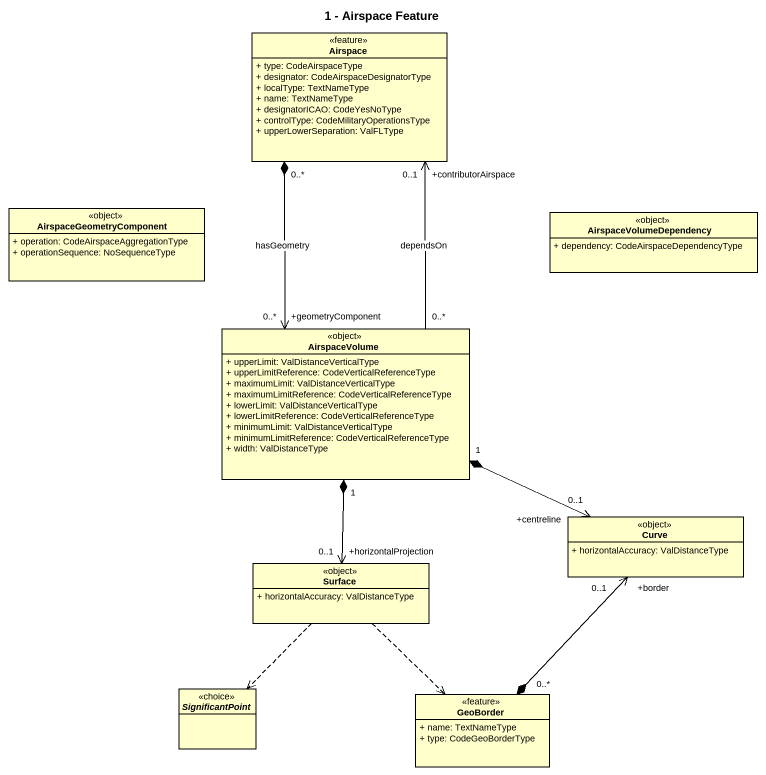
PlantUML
@startuml
title 1 - Airspace Feature
hide circle
hide empty members
skinparam classAttributeIconSize 0
class Airspace <<feature>> {
  + type: CodeAirspaceType
  + designator: CodeAirspaceDesignatorType
  + localType: TextNameType
  + name: TextNameType
  + designatorICAO: CodeYesNoType
  + controlType: CodeMilitaryOperationsType
  + upperLowerSeparation: ValFLType
}
class AirspaceGeometryComponent <<object>> {
  + operation: CodeAirspaceAggregationType
  + operationSequence: NoSequenceType
}
class AirspaceVolumeDependency <<object>> {
  + dependency: CodeAirspaceDependencyType
}
class AirspaceVolume <<object>> {
  + upperLimit: ValDistanceVerticalType
  + upperLimitReference: CodeVerticalReferenceType
  + maximumLimit: ValDistanceVerticalType
  + maximumLimitReference: CodeVerticalReferenceType
  + lowerLimit: ValDistanceVerticalType
  + lowerLimitReference: CodeVerticalReferenceType
  + minimumLimit: ValDistanceVerticalType
  + minimumLimitReference: CodeVerticalReferenceType
  + width: ValDistanceType
}
class Curve <<object>> {
  + horizontalAccuracy: ValDistanceType
}
class Surface <<object>> {
  + horizontalAccuracy: ValDistanceType
}
abstract class SignificantPoint <<choice>>
class GeoBorder <<feature>> {
  + name: TextNameType
  + type: CodeGeoBorderType
}
Airspace "0..*" *--> "+geometryComponent\n0..*" AirspaceVolume : hasGeometry
AirspaceVolume "0..*" -up-> "+contributorAirspace\n0..1" Airspace : dependsOn
AirspaceVolume "1" *-right-> "+centreline\n0..1" Curve
AirspaceVolume "1" *--> "+horizontalProjection\n0..1" Surface
Surface ..> SignificantPoint
Surface ..> GeoBorder
GeoBorder "0..*" *-up-> "+border\n0..1" Curve
@enduml
